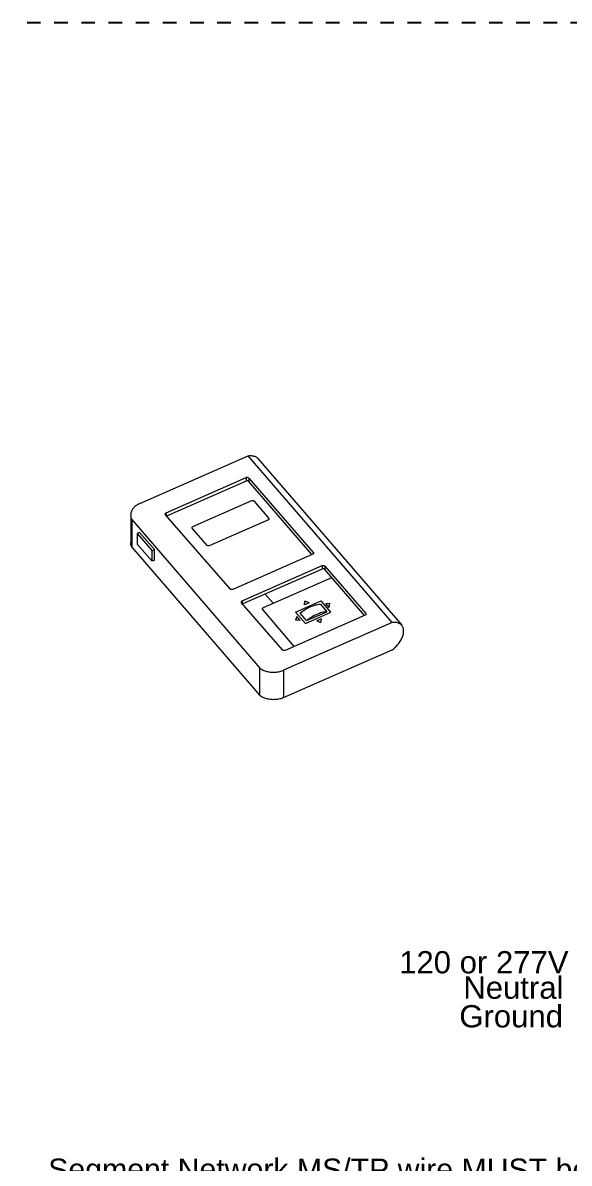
# Model space of a CAD drawing. Header units: inches. Extents: x -60 to 2005, y -577 to 104.
# Drawn here: x 550.08 to 560.13, y -251.09 to -230.13 of the extents above; entities that cross this region are included whole.
import ezdxf

# ---------------------------------------------------------------- set-up
doc = ezdxf.new("R2010")
doc.units = ezdxf.units.IN
doc.header["$MEASUREMENT"] = 0
doc.linetypes.add('Demo', pattern=[0.5, 0.25, -0.25])
doc.layers.get('0').update_dxf_attribs({"lineweight": 5})
doc.layers.add('PANEL', color=7, linetype='Continuous', lineweight=0)
doc.layers.add('WS_DETAIL', color=7, linetype='Continuous', lineweight=5)
doc.layers.add('PS Borders', color=40, linetype='Demo', lineweight=5, plot=False)
doc.styles.add('ARIAL', font='arial.ttf')

# ---------------------------------------------------------------- blocks, each defined once
blk = doc.blocks.new('LMCT-100_i')
at = {"extrusion": (0, 0.700492, 0.71366)}
for p, q in [((-24.44, 12.57), (-4.49, 21.34)), ((21.96, -9.31), (-4.49, 21.34)), ((-2.72, 20.82), (23.73, -9.83)), ((-19.6, 10.84), (-4.88, 17.31)), ((-4.89, 17.31), (-4.89, 16.68)), ((-4.39, 17.23), (7.47, 3.58)), ((-4.39, 17.22), (-4.39, 16.6)), ((-4.88, 16.69), (-19.52, 10.26)), ((7.2, 3.17), (-4.39, 16.6)), ((-14.71, 8.31), (-3.84, 13.09)), ((-3.47, 13.03), (-0.73, 9.81)), ((-7.85, -3.15), (-19.72, 10.49)), ((-19.6, 10.84), (-19.6, 10.35)), ((-26.13, 10.41), (-26.13, 5.37)), ((-25.93, 9.59), (-25.93, 4.54)), ((-25.92, 9.59), (-2.4, -17.69)), ((-0.8, 9.56), (-11.67, 4.79)), ((-24.48, 7.23), (-24.92, 7.04)), ((-24.92, 7.04), (-22.2, 3.89)), ((-24.92, 7.04), (-24.92, 5.11)), ((-12.03, 4.85), (-14.8, 8.05)), ((-22.2, 1.96), (-24.92, 5.11)), ((-22.2, 3.89), (-21.76, 4.08)), ((-22.2, 1.96), (-22.2, 3.89)), ((-21.76, 2.15), (-22.2, 1.96)), ((-21.76, 2.15), (-21.76, 4.08)), ((7.36, 3.23), (-7.36, -3.23)), ((7.47, 3.58), (7.47, 3.31)), ((-5.6, -5.33), (9.12, 1.14)), ((9.12, 0.51), (-5.52, -5.91)), ((9.12, 1.14), (9.12, 0.51)), ((9.61, 1.05), (17.1, -7.63)), ((9.61, 1.05), (9.61, 0.43)), ((16.9, -8.02), (9.61, 0.43)), ((-1.72, -6.58), (10.88, -1.04)), ((0.07, -5.79), (-1.38, -4.1)), ((1.77, -14.36), (-5.72, -5.68)), ((-5.6, -5.33), (-5.6, -5.82)), ((4.2, -7.4), (8.9, -5.34)), ((8.76, -5.94), (9.96, -7.33)), ((10.7, -7.42), (8.9, -5.34)), ((3.96, -13.7), (-1.84, -6.93)), ((16.98, -7.98), (2.27, -14.44)), ((6, -9.49), (4.2, -7.4)), ((5.05, -8.96), (4.42, -8.23)), ((6.24, -8.97), (5.04, -7.57)), ((6, -9.49), (10.7, -7.42)), ((6.24, -8.97), (9.96, -7.33)), ((17.1, -7.63), (17.1, -7.9)), ((21.96, -9.31), (2, -18.08)), ((2, -23.12), (21.96, -14.36)), ((-2.4, -22.73), (-2.4, -17.69)), ((2, -18.08), (2, -23.12))]:
    blk.add_line(p, q, dxfattribs=at)
for p, q in [((5.83, -6.07), (5.93, -5.37)), ((6.71, -5.7), (5.93, -5.37)), ((9.78, -5.85), (10.48, -5.73)), ((10.4, -6.57), (10.48, -5.73)), ((4.42, -8.23), (4.2, -8.91)), ((5.05, -8.96), (4.2, -8.91)), ((8.87, -9.36), (8.09, -9.03)), ((8.87, -9.36), (8.97, -8.66))]:
    blk.add_line(p, q)
at = {"extrusion": (-0.310472, -0.62793, 0.71366)}
for p, q in [((6.71, -5.7), (5.83, -6.07)), ((8.97, -8.66), (8.09, -9.03))]:
    blk.add_line(p, q, dxfattribs=at)
at = {"extrusion": (-0.692921, 0.102711, 0.71366)}
blk.add_line((10.4, -6.57), (9.78, -5.85), dxfattribs=at)
for centre in [(-4.71, 16.87), (-4.71, 16.25)]:
    blk.add_arc(centre, 0.477, 48.6015, 112.129)
for points, knots in [([(-4.49, 21.34), (-4.24, 21.37), (-3.76, 21.38), (-3.16, 21.21), (-2.85, 20.98), (-2.72, 20.83), (-2.72, 20.82)], [0, 0, 0, 0, 0.1, 0.2, 0.3, 0.3044799, 0.3044799, 0.3044799, 0.3044799]), ([(-25.93, 4.54), (-26.02, 4.72), (-26.11, 5), (-26.13, 5.28), (-26.13, 5.37)], [0, 0, 0, 0, 0.1666667, 0.2459578, 0.2459578, 0.2459578, 0.2459578])]:
    blk.add_open_spline(points, degree=3, knots=knots)
for points in [[(-3.84, 13.09), (-3.82, 13.1), (-3.78, 13.11), (-3.71, 13.12), (-3.64, 13.11), (-3.57, 13.1), (-3.52, 13.07), (-3.49, 13.04), (-3.47, 13.03)], [(-24.44, 12.57), (-24.67, 12.47), (-25.09, 12.23), (-25.6, 11.79), (-25.95, 11.27), (-26.13, 10.71), (-26.14, 10.14), (-26.02, 9.77), (-25.93, 9.59)], [(-19.72, 10.49), (-19.73, 10.51), (-19.76, 10.55), (-19.77, 10.62), (-19.77, 10.69), (-19.73, 10.75), (-19.68, 10.8), (-19.63, 10.83), (-19.6, 10.84)], [(-0.73, 9.81), (-0.72, 9.8), (-0.7, 9.77), (-0.69, 9.72), (-0.69, 9.67), (-0.72, 9.62), (-0.76, 9.58), (-0.8, 9.56), (-0.82, 9.55)], [(-14.8, 8.05), (-14.81, 8.07), (-14.83, 8.1), (-14.84, 8.15), (-14.83, 8.2), (-14.81, 8.24), (-14.77, 8.28), (-14.73, 8.3), (-14.71, 8.31)], [(-11.67, 4.79), (-11.69, 4.78), (-11.73, 4.76), (-11.8, 4.75), (-11.87, 4.76), (-11.93, 4.78), (-11.99, 4.81), (-12.02, 4.83), (-12.03, 4.85)], [(7.47, 3.58), (7.49, 3.56), (7.51, 3.52), (7.53, 3.46), (7.52, 3.39), (7.48, 3.32), (7.43, 3.27), (7.38, 3.24), (7.35, 3.23)], [(9.12, 1.14), (9.14, 1.15), (9.2, 1.17), (9.3, 1.18), (9.39, 1.17), (9.48, 1.15), (9.56, 1.11), (9.6, 1.07), (9.61, 1.05)], [(9.61, 0.43), (9.6, 0.45), (9.56, 0.48), (9.48, 0.52), (9.39, 0.55), (9.3, 0.56), (9.2, 0.54), (9.14, 0.53), (9.12, 0.51)], [(-7.36, -3.23), (-7.38, -3.24), (-7.44, -3.26), (-7.54, -3.27), (-7.63, -3.27), (-7.72, -3.24), (-7.8, -3.2), (-7.84, -3.17), (-7.85, -3.15)], [(-5.72, -5.68), (-5.73, -5.66), (-5.76, -5.62), (-5.77, -5.56), (-5.76, -5.49), (-5.73, -5.42), (-5.67, -5.37), (-5.62, -5.34), (-5.6, -5.33)], [(5.04, -7.57), (5.33, -7.34), (5.94, -6.91), (6.9, -6.4), (7.85, -6.06), (8.47, -5.96), (8.76, -5.94)], [(-1.84, -6.93), (-1.85, -6.91), (-1.88, -6.87), (-1.89, -6.8), (-1.88, -6.74), (-1.85, -6.67), (-1.8, -6.62), (-1.75, -6.59), (-1.72, -6.58)], [(9.96, -7.33), (9.67, -7.35), (9.06, -7.46), (8.1, -7.8), (7.14, -8.3), (6.53, -8.73), (6.24, -8.97)], [(17.1, -7.63), (17.12, -7.65), (17.14, -7.69), (17.16, -7.75), (17.15, -7.82), (17.11, -7.88), (17.06, -7.94), (17.01, -7.97), (16.98, -7.98)], [(21.96, -14.36), (22.21, -14.17), (22.68, -13.76), (23.28, -13.06), (23.74, -12.32), (24.02, -11.58), (24.12, -10.88), (24.02, -10.27), (23.74, -9.78), (23.28, -9.44), (22.68, -9.27), (22.21, -9.28), (21.96, -9.31)], [(2.27, -14.44), (2.24, -14.46), (2.18, -14.48), (2.09, -14.49), (1.99, -14.48), (1.9, -14.45), (1.83, -14.42), (1.79, -14.38), (1.77, -14.36)], [(-2.4, -17.69), (-2.22, -17.83), (-1.8, -18.07), (-1.08, -18.32), (-0.3, -18.46), (0.5, -18.47), (1.29, -18.34), (1.78, -18.18), (2, -18.08)], [(2, -23.12), (1.78, -23.22), (1.29, -23.39), (0.5, -23.51), (-0.3, -23.5), (-1.08, -23.37), (-1.8, -23.11), (-2.22, -22.87), (-2.4, -22.73)]]:
    blk.add_open_spline(points, degree=3)
at = {"layer": 'WS_DETAIL'}
blk.add_line((-24.48, 7.23), (-21.76, 4.08), dxfattribs=at)
at = {"layer": 'WS_DETAIL', "extrusion": (0, 0.700492, 0.71366)}
blk.add_line((-25.93, 4.54), (-2.4, -22.73), dxfattribs=at)
blk = doc.blocks.new('LMCP-24_TW')
at = {"layer": 'PANEL', "style": 'ARIAL'}
for s, height, p in [('120 or 277V', 3.2743, (-98.18, 51.26)), ('Neutral', 3.274, (-88.74, 47.53)), ('Ground', 3.274, (-89.33, 43.32))]:
    blk.add_text(s, height=height, dxfattribs=at).set_placement(p)

msp = doc.modelspace()

# ---------------------------------------------------------------- linework, layer by layer
at = {"layer": 'PS Borders', "lineweight": -3}
msp.add_lwpolyline([(502.816, -287.188), (577.91, -287.188), (577.91, -230.13), (502.816, -230.13)], close=True, dxfattribs=at)

# ---------------------------------------------------------------- block references
at = {"lineweight": -3, "xscale": 0.125, "yscale": 0.125, "zscale": 0.125}
msp.add_blockref('LMCP-24_TW', (569.279, -254.011), dxfattribs=at)
at = {"xscale": 0.1, "yscale": 0.1, "zscale": 0.1}
msp.add_blockref('LMCT-100_i', (554.68, -240.222), dxfattribs=at)

# ---------------------------------------------------------------- texts
at = {"linetype": 'Continuous', "insert": (555.526, -251.873), "char_height": 0.39815, "width": 10.18434, "attachment_point": 5, "style": 'ARIAL'}
msp.add_mtext('Segment Network MS/TP wire MUST be run in a daisy chain topology - no t-taps are allowed.', dxfattribs=at)

doc.saveas('drawing.dxf')
